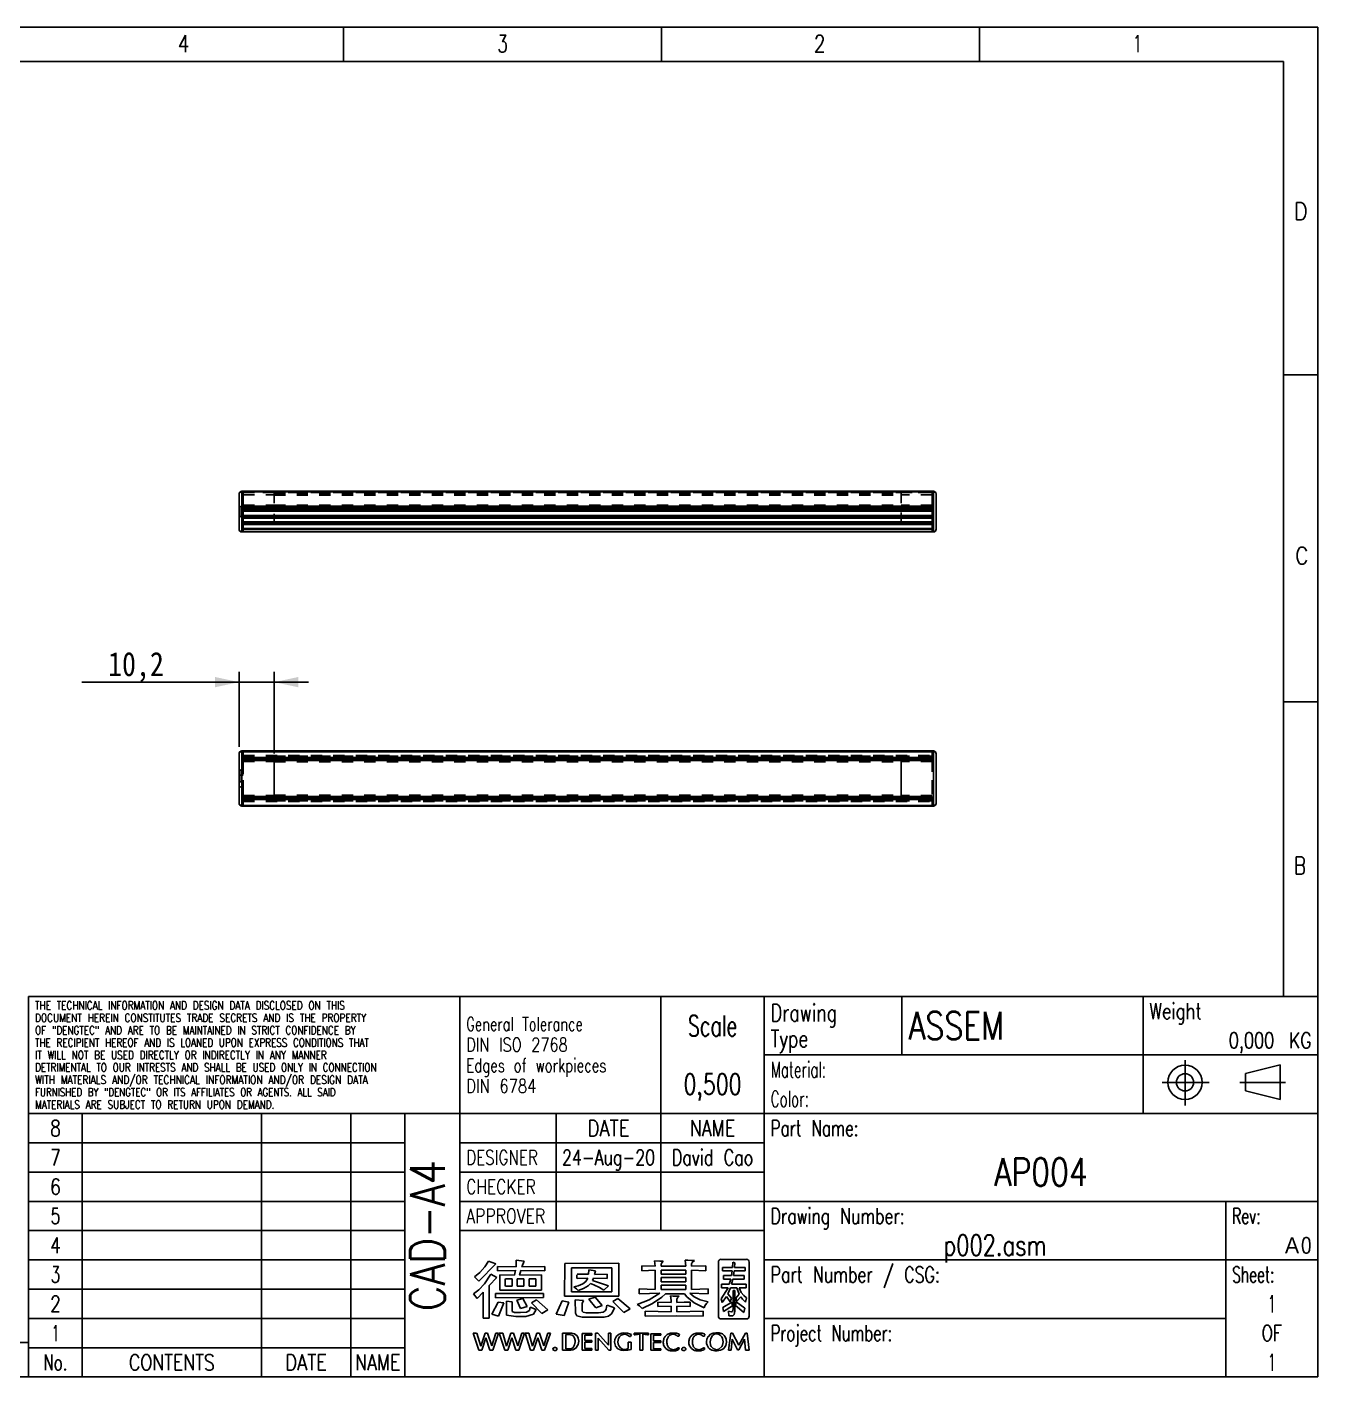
# Model space of a CAD drawing. Extents: x 14 to 580, y 14 to 406.
# Drawn here: x 205.1 to 580, y 14 to 406 of the extents above; entities that cross this region are included whole.
import ezdxf
from ezdxf.enums import TextEntityAlignment as Align

# ---------------------------------------------------------------- set-up
doc = ezdxf.new("R2010")
doc.units = 0
doc.header["$LTSCALE"] = 32.67
doc.linetypes.add('HIDDEN', pattern=[0.2, 0.1, -0.1])
doc.layers.get('0').update_dxf_attribs({"linetype": 'CONTINUOUS'})
for name, color, linetype in [('AP004-BASE2', 7, 'CONTINUOUS'), ('AP004-BASE3', 7, 'CONTINUOUS'), ('AP004-DIFFUSE2', 7, 'CONTINUOUS'), ('AP004-DIFFUSE3', 7, 'CONTINUOUS'), ('AP004-ENDCAP-12', 7, 'CONTINUOUS'), ('AP004-ENDCAP-13', 7, 'CONTINUOUS'), ('AP004-ENDCAP-22', 7, 'CONTINUOUS'), ('AP004-ENDCAP-23', 7, 'CONTINUOUS'), ('AP0044', 7, 'CONTINUOUS'), ('AP0049', 7, 'CONTINUOUS')]:
    doc.layers.add(name, color=color, linetype=linetype)
doc.styles.get("Standard").update_dxf_attribs({"font": 'SIMHEI.SHX', "width": 0.85})
doc.styles.add('TEXTSTYLE_2', font='TXT.TTF')
doc.styles.add('TEXTSTYLE_3', font='TXT.TTF')
doc.styles.add('TEXTSTYLE_4', font='TXT.TTF')
doc.styles.add('TEXTSTYLE_5', font='TXT.TTF')
doc.styles.add('TEXTSTYLE_6', font='TXT.TTF')
doc.styles.add('TEXTSTYLE_8', font='gdt', dxfattribs={"width": 0.55})
doc.dimstyles.get("Standard").update_dxf_attribs({"dimtxt": 2.5, "dimasz": 2.5, "dimexe": 1.25, "dimexo": 0.625, "dimtad": 1, "dimcen": 2.5, "dimazin": 3, "dimtfac": 1, "dimtmove": 0, "dimatfit": 3})

# ---------------------------------------------------------------- blocks, each defined once
blk = doc.blocks.new('SYMBOL_283_BL0', base_point=(374.78, 34.86))
at = {"layer": 'AP0049', "color": 7}
for p, q in [((339.1, 47.61), (338.1, 45.94)), ((341.3, 46.84), (339.1, 47.61)), ((347.18, 47.9), (347.17, 46.03)), ((349.45, 47.59), (347.18, 47.9)), ((349.45, 47.59), (348.82, 46.03)), ((387.31, 47.76), (387.54, 46.15)), ((387.31, 47.76), (388.91, 47.61)), ((388.91, 47.61), (389.85, 47.6)), ((389.43, 47.18), (389.3, 46.78)), ((389.85, 47.6), (389.43, 47.18)), ((396.28, 47.96), (396.42, 46.15)), ((396.28, 47.96), (396.98, 47.88)), ((396.98, 47.88), (398.08, 47.8)), ((398.08, 47.8), (398.94, 47.79)), ((398.27, 47.21), (398.13, 46.82)), ((398.94, 47.79), (398.27, 47.21)), ((405.9, 47.37), (405.9, 31.66)), ((414.04, 48.16), (406.7, 48.16)), ((410.08, 47.31), (409.97, 45.82)), ((410.08, 47.31), (410.67, 47.13)), ((410.56, 45.82), (410.67, 47.13)), ((414.83, 31.66), (414.83, 47.37)), ((336.66, 44.38), (335.05, 43.09)), ((336.31, 41.86), (341.3, 46.84)), ((338.1, 45.94), (336.66, 44.38)), ((339.82, 43.9), (337.99, 41.01)), ((339.82, 43.9), (341.52, 42.91)), ((341.74, 46.12), (341.74, 44.85)), ((341.74, 46.12), (347.17, 46.03)), ((341.75, 44.85), (347, 44.96)), ((342.45, 43.66), (342.43, 39.24)), ((346.68, 43.55), (342.45, 43.66)), ((347, 44.97), (346.68, 43.55)), ((348.49, 44.95), (348.16, 43.54)), ((354.56, 43.65), (348.16, 43.54)), ((355.48, 44.86), (348.49, 44.95)), ((348.82, 46.03), (355.48, 46.08)), ((354.56, 43.65), (354.54, 39.24)), ((355.48, 46.08), (355.48, 44.86)), ((361.23, 37.51), (361.28, 46.99)), ((361.28, 46.99), (377.01, 47.02)), ((363.25, 45.72), (363.25, 38.77)), ((374.99, 45.72), (363.25, 45.72)), ((364.74, 43.64), (364.74, 42.62)), ((364.9, 43.83), (368.17, 43.81)), ((368.26, 45.12), (368.17, 43.81)), ((368.26, 45.12), (370.24, 44.84)), ((370.24, 44.84), (369.9, 43.72)), ((369.9, 43.72), (373.57, 43.84)), ((373.57, 43.84), (373.57, 42.59)), ((374.99, 38.77), (374.99, 45.72)), ((377.01, 47.02), (377.01, 37.51)), ((383.7, 46.32), (387.54, 46.15)), ((383.7, 46.32), (383.7, 44.83)), ((387.55, 44.97), (383.7, 44.83)), ((387.55, 44.97), (387.55, 39.42)), ((389.3, 46.78), (389.29, 46.15)), ((389.29, 46.15), (396.42, 46.15)), ((396.42, 44.97), (389.29, 44.97)), ((389.29, 44.97), (389.29, 43.82)), ((389.29, 43.82), (396.42, 43.82)), ((396.42, 43.82), (396.42, 44.97)), ((398.13, 46.82), (398.13, 46.14)), ((398.13, 46.14), (402.28, 46.31)), ((402.28, 44.82), (398.13, 44.97)), ((398.13, 44.97), (398.13, 39.42)), ((402.28, 46.31), (402.28, 44.82)), ((409.97, 45.82), (407.08, 45.82)), ((407.08, 45.82), (407.08, 44.8)), ((407.08, 44.8), (409.86, 44.8)), ((407.34, 43.47), (409.67, 43.47)), ((407.34, 43.47), (407.34, 42.44)), ((409.86, 44.8), (409.67, 43.47)), ((410.45, 44.8), (410.28, 43.47)), ((410.28, 43.47), (413.41, 43.47)), ((410.45, 44.8), (413.66, 44.8)), ((413.66, 45.82), (410.56, 45.82)), ((413.41, 43.47), (413.41, 42.44)), ((413.66, 44.8), (413.66, 45.82)), ((336.32, 39.31), (334.83, 38.16)), ((335.05, 43.09), (336.31, 41.86)), ((337.99, 41.01), (336.32, 39.31)), ((339.33, 40.59), (341.52, 42.91)), ((339.33, 31.06), (339.33, 40.59)), ((342.43, 39.24), (354.54, 39.24)), ((344.01, 42.51), (344.01, 40.37)), ((344.03, 42.51), (346.02, 42.51)), ((344.03, 40.37), (346.02, 40.37)), ((346.02, 40.37), (346.02, 42.51)), ((347.46, 42.51), (347.46, 40.37)), ((347.46, 42.51), (349.44, 42.51)), ((347.46, 40.37), (349.44, 40.37)), ((349.44, 40.37), (349.44, 42.51)), ((350.92, 42.51), (350.92, 40.37)), ((350.95, 42.51), (352.93, 42.51)), ((350.95, 40.37), (352.93, 40.37)), ((352.93, 40.37), (352.93, 42.51)), ((365.13, 40.5), (363.92, 40.21)), ((363.92, 40.21), (364.7, 39.62)), ((364.7, 39.62), (365.2, 39.07)), ((368.01, 42.72), (364.88, 42.59)), ((366.52, 41.04), (365.13, 40.5)), ((365.2, 39.07), (366.76, 39.68)), ((367.44, 41.77), (366.52, 41.04)), ((366.76, 39.68), (368.05, 40.46)), ((368.01, 42.72), (367.44, 41.77)), ((368.05, 40.46), (368.76, 41.14)), ((368.76, 41.14), (369.77, 40.72)), ((369.64, 42.72), (369.37, 42.06)), ((369.37, 42.06), (373.94, 40.46)), ((373.57, 42.59), (369.64, 42.72)), ((369.77, 40.72), (371.35, 39.95)), ((371.35, 39.95), (372.6, 39.21)), ((372.6, 39.21), (373.94, 40.46)), ((387.55, 39.42), (382.87, 39.59)), ((382.87, 39.59), (382.87, 38.15)), ((396.42, 42.86), (389.29, 42.86)), ((389.29, 42.86), (389.29, 41.61)), ((389.29, 41.61), (396.42, 41.61)), ((396.42, 40.65), (389.29, 40.65)), ((389.29, 40.65), (389.29, 39.43)), ((389.29, 39.43), (396.42, 39.43)), ((396.42, 41.61), (396.42, 42.86)), ((396.42, 39.43), (396.42, 40.65)), ((402.9, 39.59), (398.13, 39.42)), ((402.9, 39.59), (402.9, 38.14)), ((408.71, 39.88), (406.66, 36.7)), ((409.05, 40.91), (406.79, 40.91)), ((406.79, 40.91), (406.79, 39.88)), ((406.79, 39.88), (408.71, 39.88)), ((409.48, 42.44), (407.34, 42.44)), ((409.43, 39.88), (408.67, 38.17)), ((409.48, 42.44), (409.05, 40.91)), ((409.43, 39.88), (411.28, 39.88)), ((410.11, 42.44), (409.74, 40.91)), ((413.96, 40.91), (409.74, 40.91)), ((413.41, 42.44), (410.11, 42.44)), ((411.28, 39.88), (411.93, 38.06)), ((411.89, 39.88), (412.55, 38.56)), ((411.89, 39.88), (413.96, 39.88)), ((413.96, 40.91), (413.96, 39.88)), ((334.83, 38.16), (335.82, 36.75)), ((335.82, 36.75), (337.61, 38.59)), ((337.61, 38.59), (337.61, 31.06)), ((341.99, 35.73), (340.09, 32.21)), ((355.15, 38.27), (341.18, 38.29)), ((341.18, 38.29), (341.18, 37.02)), ((341.18, 37.02), (355.15, 37.05)), ((343.55, 35.51), (341.99, 35.73)), ((343.55, 35.51), (342.01, 31.65)), ((344.41, 35.97), (346.02, 35.87)), ((344.41, 35.97), (344.41, 31.96)), ((346.02, 35.87), (346.02, 33.01)), ((347.34, 36.35), (349.11, 36.76)), ((348.47, 33.89), (347.34, 36.35)), ((349.11, 36.76), (350.32, 34.42)), ((351.61, 35.53), (353.06, 36.36)), ((354.64, 32.44), (351.61, 35.53)), ((353.06, 36.36), (356.39, 33.51)), ((355.15, 37.07), (355.15, 38.27)), ((360.48, 36.11), (358.82, 32.24)), ((362.45, 35.75), (360.48, 36.11)), ((361.07, 31.88), (362.44, 35.73)), ((377.01, 37.51), (361.23, 37.51)), ((363.25, 38.77), (374.99, 38.77)), ((364.35, 36.45), (364.37, 32.53)), ((366.7, 36.24), (364.35, 36.45)), ((366.3, 35.37), (366.7, 36.24)), ((366.36, 33.14), (366.3, 35.37)), ((370.11, 37.22), (368.29, 36.62)), ((368.29, 36.62), (370.3, 34.05)), ((372.18, 34.78), (370.11, 37.22)), ((376.68, 36.78), (375.21, 35.88)), ((375.21, 35.88), (378.4, 32.71)), ((380.23, 33.8), (376.68, 36.78)), ((385.77, 36.42), (382.3, 35.06)), ((382.87, 38.15), (388.89, 38.33)), ((383.79, 33.85), (386.79, 35.34)), ((388.89, 38.33), (385.77, 36.42)), ((386.79, 35.34), (389.51, 37.2)), ((388.3, 35.77), (392.18, 35.63)), ((388.3, 35.77), (388.3, 34.44)), ((389.51, 37.2), (390.52, 38.18)), ((396.03, 38.18), (390.52, 38.18)), ((392.01, 37.55), (392.16, 36.21)), ((392.01, 37.55), (392.76, 37.48)), ((392.16, 36.21), (392.18, 35.63)), ((392.76, 37.48), (393.86, 37.44)), ((393.86, 36.58), (393.85, 35.64)), ((393.85, 35.64), (395.91, 35.68)), ((393.86, 37.44), (394.51, 37.42)), ((393.98, 36.94), (393.86, 36.58)), ((394.51, 37.42), (393.98, 36.94)), ((395.91, 35.68), (397.68, 35.76)), ((396.68, 37.26), (396.03, 38.18)), ((398.85, 35.57), (396.68, 37.26)), ((397.62, 38.33), (398.85, 37.29)), ((402.9, 38.14), (397.62, 38.33)), ((397.68, 35.76), (397.68, 34.44)), ((398.85, 37.29), (400.6, 36.43)), ((401.74, 34.12), (398.85, 35.57)), ((400.6, 36.43), (402.93, 35.85)), ((402.4, 35.36), (401.95, 34.7)), ((402.93, 35.85), (402.4, 35.36)), ((406.66, 36.7), (407, 35.61)), ((408.27, 37.39), (407, 35.61)), ((407.22, 34.16), (409.81, 35.76)), ((409.33, 35.87), (408.27, 37.39)), ((408.67, 38.17), (409.68, 36.85)), ((409.68, 36.85), (409.33, 35.87)), ((409.81, 35.76), (409.94, 34.7)), ((410.71, 39.08), (410.14, 39.08)), ((410.14, 39.08), (410.14, 33.81)), ((410.71, 39.08), (410.71, 33.14)), ((411.05, 35.78), (410.82, 34.8)), ((411.93, 38.06), (410.98, 36.93)), ((410.98, 36.93), (411.29, 35.98)), ((413.56, 33.97), (411.05, 35.78)), ((412.37, 37.32), (411.29, 35.98)), ((412.37, 37.32), (412.93, 36.56)), ((412.55, 38.56), (413.32, 37.62)), ((412.93, 36.56), (413.72, 35.74)), ((413.32, 37.62), (414.08, 37.01)), ((414.08, 37.01), (413.72, 35.74)), ((340.13, 32.2), (342.01, 31.65)), ((344.41, 31.96), (347.11, 31.54)), ((346.71, 32.76), (346.02, 33.01)), ((348.47, 32.69), (346.71, 32.76)), ((347.11, 31.54), (350.01, 31.58)), ((350.32, 34.42), (348.47, 33.89)), ((350.22, 32.79), (348.47, 32.69)), ((350.01, 31.58), (352.16, 32.24)), ((351.02, 33.3), (350.22, 32.79)), ((351.23, 34.29), (351.02, 33.3)), ((352.98, 33.6), (351.23, 34.29)), ((352.16, 32.24), (352.98, 33.6)), ((356.39, 33.51), (354.64, 32.44)), ((358.82, 32.24), (361.07, 31.88)), ((364.37, 32.53), (364.79, 31.79)), ((364.79, 31.79), (366.33, 31.38)), ((366.33, 31.38), (372.76, 31.4)), ((366.67, 32.78), (366.36, 33.14)), ((367.54, 32.62), (366.67, 32.78)), ((371.08, 32.61), (367.54, 32.62)), ((370.3, 34.05), (372.18, 34.78)), ((372.45, 32.8), (371.08, 32.61)), ((373.01, 33.17), (372.45, 32.8)), ((372.76, 31.4), (373.98, 31.68)), ((373.28, 33.73), (373.01, 33.17)), ((373.52, 34.89), (373.28, 33.73)), ((375.75, 34.06), (373.55, 34.88)), ((373.98, 31.68), (374.92, 32.44)), ((374.92, 32.44), (375.75, 34.06)), ((378.4, 32.71), (380.29, 33.83)), ((382.3, 35.06), (383.01, 34.67)), ((383.01, 34.67), (383.78, 33.85)), ((392.18, 32.96), (384.64, 33.11)), ((384.64, 33.11), (384.64, 31.65)), ((384.64, 31.65), (393.7, 31.79)), ((392.18, 34.59), (388.3, 34.44)), ((392.18, 34.59), (392.18, 32.96)), ((393.7, 31.79), (401.46, 31.65)), ((397.68, 34.44), (393.85, 34.58)), ((393.85, 34.58), (393.85, 32.96)), ((401.46, 33.11), (393.85, 32.96)), ((401.46, 31.65), (401.46, 33.11)), ((401.95, 34.7), (401.74, 34.12)), ((407.22, 34.16), (407.4, 33.02)), ((409.94, 34.7), (407.4, 33.02)), ((409.73, 32.95), (408.83, 33.07)), ((408.83, 33.07), (408.92, 31.75)), ((408.92, 31.75), (410.04, 31.72)), ((409.96, 33.06), (409.73, 32.95)), ((410.09, 33.3), (409.96, 33.06)), ((410.04, 31.72), (410.47, 32.16)), ((410.14, 33.81), (410.09, 33.3)), ((410.47, 32.16), (410.71, 33.14)), ((410.82, 34.8), (413.29, 32.77)), ((413.29, 32.77), (413.56, 33.97)), ((339.33, 31.06), (337.61, 31.06)), ((406.7, 30.86), (414.04, 30.86)), ((334.73, 26.7), (335.61, 26.69)), ((336.32, 21.74), (334.73, 26.7)), ((335.76, 26.69), (336.88, 22.98)), ((336.88, 22.98), (338.14, 26.7)), ((338.41, 25.4), (337.18, 21.74)), ((338.14, 26.7), (338.89, 26.69)), ((339.57, 21.74), (338.41, 25.4)), ((338.89, 26.69), (340.11, 23.03)), ((340.11, 23.03), (341.29, 26.7)), ((342.08, 26.69), (340.37, 21.74)), ((341.29, 26.7), (342.08, 26.69)), ((342.26, 26.7), (343.85, 21.74)), ((343.28, 26.69), (342.26, 26.7)), ((344.41, 22.98), (343.28, 26.69)), ((345.67, 26.69), (344.41, 22.98)), ((344.71, 21.74), (345.93, 25.4)), ((346.42, 26.69), (345.67, 26.69)), ((345.93, 25.4), (347.1, 21.74)), ((347.64, 23.03), (346.42, 26.69)), ((348.81, 26.7), (347.64, 23.03)), ((347.9, 21.74), (349.61, 26.69)), ((349.61, 26.69), (348.81, 26.7)), ((349.78, 26.7), (350.81, 26.69)), ((351.38, 21.74), (349.78, 26.7)), ((350.81, 26.69), (351.93, 22.98)), ((351.93, 22.98), (353.2, 26.7)), ((353.46, 25.4), (352.24, 21.74)), ((353.2, 26.7), (353.95, 26.69)), ((354.63, 21.74), (353.46, 25.4)), ((353.95, 26.69), (355.17, 23.03)), ((355.17, 23.03), (356.34, 26.7)), ((357.14, 26.69), (355.43, 21.74)), ((356.34, 26.7), (357.14, 26.69)), ((363.33, 26.7), (360.62, 26.69)), ((360.62, 26.69), (360.62, 21.81)), ((361.57, 26.34), (361.57, 22.14)), ((362.5, 26.33), (361.57, 26.33)), ((363.41, 26.19), (362.5, 26.33)), ((364.1, 26.54), (363.33, 26.7)), ((363.85, 25.89), (363.41, 26.19)), ((364.11, 25.32), (363.85, 25.89)), ((364.86, 25.99), (364.1, 26.54)), ((364.26, 24.62), (364.11, 25.32)), ((364.15, 23.29), (364.28, 24.25)), ((364.28, 24.25), (364.26, 24.62)), ((364.86, 25.99), (365.22, 25.26)), ((365.34, 24.42), (365.16, 23.39)), ((365.22, 25.26), (365.34, 24.42)), ((366.35, 26.63), (369.18, 26.63)), ((366.35, 21.81), (366.35, 26.63)), ((369.18, 26.17), (367.07, 26.17)), ((367.07, 26.17), (367.07, 24.58)), ((367.07, 24.58), (369.18, 24.58)), ((369.18, 24.13), (367.07, 24.13)), ((367.07, 24.13), (367.07, 22.24)), ((369.18, 26.63), (369.18, 26.17)), ((369.18, 24.58), (369.18, 24.13)), ((370.23, 21.81), (370.23, 26.69)), ((370.23, 26.69), (370.85, 26.69)), ((370.85, 26.69), (373.95, 23.28)), ((374.12, 21.81), (370.95, 25.32)), ((370.95, 25.32), (370.95, 21.81)), ((373.95, 23.28), (373.95, 26.69)), ((373.95, 26.69), (374.67, 26.69)), ((374.67, 26.69), (374.67, 21.81)), ((375.81, 24.84), (375.73, 24.14)), ((375.73, 24.14), (376.01, 22.92)), ((376.28, 25.85), (375.81, 24.84)), ((377.11, 26.48), (376.28, 25.85)), ((376.76, 24.7), (376.73, 24.22)), ((376.73, 24.22), (376.82, 23.5)), ((376.89, 25.2), (376.76, 24.7)), ((377.17, 25.7), (376.89, 25.2)), ((377.82, 26.7), (377.11, 26.48)), ((377.7, 26.15), (377.17, 25.7)), ((378.5, 26.43), (377.7, 26.15)), ((378.38, 26.78), (377.82, 26.7)), ((378.38, 26.78), (379.47, 26.73)), ((379.12, 26.37), (378.5, 26.43)), ((380.14, 25.75), (379.12, 26.37)), ((379.47, 26.73), (380.62, 26.34)), ((379.67, 22.24), (379.67, 24.08)), ((379.67, 24.08), (380.56, 24.08)), ((380.39, 25.75), (380.14, 25.75)), ((380.62, 26.34), (380.39, 25.75)), ((380.56, 24.08), (380.55, 22.02)), ((381.46, 26.74), (385.56, 26.75)), ((381.46, 26.74), (381.46, 26.23)), ((381.46, 26.23), (381.75, 26.23)), ((381.75, 26.23), (383.05, 26.39)), ((383.05, 26.39), (383.05, 21.74)), ((383.97, 21.74), (383.97, 26.39)), ((383.97, 26.39), (385.27, 26.23)), ((385.27, 26.23), (385.56, 26.23)), ((385.56, 26.75), (385.55, 26.26)), ((386.31, 26.56), (389.14, 26.56)), ((386.31, 21.74), (386.31, 26.56)), ((389.14, 26.1), (387.03, 26.1)), ((387.03, 26.1), (387.03, 24.51)), ((387.03, 24.51), (389.14, 24.51)), ((389.14, 24.06), (387.03, 24.06)), ((387.03, 24.06), (387.03, 22.17)), ((389.14, 26.56), (389.14, 26.1)), ((389.14, 24.51), (389.14, 24.06)), ((389.9, 24.19), (389.9, 24.18)), ((390.93, 24.18), (390.93, 24.27)), ((392.87, 26.75), (392.58, 26.74)), ((392.72, 26.44), (392.76, 26.44)), ((392.76, 26.44), (392.84, 26.43)), ((392.84, 26.43), (392.92, 26.42)), ((392.92, 26.42), (393.22, 26.35)), ((393.47, 26.71), (393.16, 26.73)), ((393.77, 26.68), (393.47, 26.71)), ((393.79, 26.06), (394.06, 25.84)), ((394.06, 25.84), (394.41, 25.84)), ((394.41, 25.84), (394.58, 26.4)), ((397.32, 24.19), (397.32, 24.18)), ((398.35, 24.18), (398.35, 24.27)), ((400.29, 26.75), (400, 26.74)), ((400.14, 26.44), (400.18, 26.44)), ((400.18, 26.44), (400.26, 26.43)), ((400.26, 26.43), (400.34, 26.42)), ((400.34, 26.42), (400.64, 26.35)), ((400.89, 26.71), (400.57, 26.73)), ((401.19, 26.68), (400.89, 26.71)), ((401.21, 26.06), (401.48, 25.84)), ((401.48, 25.84), (401.83, 25.84)), ((401.83, 25.84), (402, 26.4)), ((402.55, 24.94), (402.45, 24.18)), ((402.45, 24.18), (402.48, 23.72)), ((402.48, 23.72), (402.6, 23.22)), ((402.94, 25.75), (402.55, 24.94)), ((402.98, 25.79), (403.58, 26.41)), ((403.48, 24.23), (403.72, 25.22)), ((403.63, 23.24), (403.48, 24.23)), ((403.58, 26.41), (404.35, 26.75)), ((403.72, 25.22), (404.22, 26.05)), ((404.72, 26.42), (404.22, 26.05)), ((404.35, 26.75), (405.13, 26.86)), ((405.33, 26.56), (404.72, 26.42)), ((406.11, 26.81), (405.13, 26.86)), ((405.33, 26.56), (406.1, 26.37)), ((406.52, 26.09), (406.1, 26.37)), ((407.13, 26.49), (406.11, 26.81)), ((406.91, 25.62), (406.52, 26.09)), ((406.91, 25.62), (407.1, 25.21)), ((407.24, 24.23), (407.04, 23.24)), ((407.1, 25.21), (407.22, 24.73)), ((407.13, 26.49), (407.6, 26.06)), ((407.22, 24.73), (407.24, 24.23)), ((407.6, 26.06), (407.88, 25.69)), ((408.18, 24.96), (407.88, 25.69)), ((408.08, 23.15), (408.27, 24.08)), ((408.27, 24.08), (408.18, 24.96)), ((408.78, 21.74), (409.47, 26.75)), ((409.47, 26.75), (409.98, 26.75)), ((409.88, 24.96), (409.59, 21.74)), ((411.46, 21.85), (409.88, 24.96)), ((409.98, 26.75), (411.84, 23.21)), ((411.84, 23.21), (413.74, 26.75)), ((413.5, 25.02), (411.87, 21.85)), ((413.8, 21.74), (413.5, 25.02)), ((413.74, 26.75), (414.26, 26.75)), ((414.26, 26.75), (414.83, 21.74)), ((337.18, 21.74), (336.32, 21.74)), ((340.37, 21.74), (339.57, 21.74)), ((343.85, 21.74), (344.71, 21.74)), ((347.1, 21.74), (347.9, 21.74)), ((352.24, 21.74), (351.38, 21.74)), ((355.43, 21.74), (354.63, 21.74)), ((357.83, 22.06), (357.91, 22.39)), ((357.98, 21.77), (357.83, 22.06)), ((357.91, 22.39), (358.26, 22.58)), ((358.26, 21.68), (357.98, 21.77)), ((358.26, 22.58), (358.59, 22.59)), ((358.73, 21.71), (358.26, 21.68)), ((358.59, 22.59), (358.89, 22.44)), ((358.98, 21.92), (358.73, 21.71)), ((358.89, 22.44), (359.02, 22.21)), ((359.02, 22.21), (358.98, 21.92)), ((360.62, 21.81), (362.96, 21.81)), ((361.57, 22.14), (362.34, 22.14)), ((362.34, 22.14), (363.12, 22.21)), ((363.02, 21.81), (363.67, 21.91)), ((363.12, 22.21), (363.72, 22.54)), ((363.67, 21.91), (364.51, 22.4)), ((363.72, 22.54), (364.15, 23.29)), ((364.51, 22.4), (365.16, 23.39)), ((369.18, 21.81), (366.35, 21.81)), ((367.07, 22.24), (369.18, 22.24)), ((369.18, 22.24), (369.18, 21.81)), ((370.95, 21.81), (370.23, 21.81)), ((374.67, 21.81), (374.12, 21.81)), ((376.01, 22.92), (376.69, 22.14)), ((376.69, 22.14), (377.66, 21.75)), ((376.82, 23.5), (377.04, 22.96)), ((377.04, 22.96), (377.46, 22.43)), ((378.08, 22.07), (377.46, 22.43)), ((377.66, 21.75), (378.45, 21.7)), ((378.66, 21.96), (378.08, 22.07)), ((379.6, 21.79), (378.45, 21.7)), ((379.19, 22.03), (378.66, 21.96)), ((379.19, 22.03), (379.67, 22.24)), ((380.55, 22.02), (379.6, 21.79)), ((383.05, 21.74), (383.97, 21.74)), ((389.14, 21.74), (386.31, 21.74)), ((387.03, 22.17), (389.14, 22.17)), ((389.14, 22.17), (389.14, 21.74)), ((392.5, 21.56), (392.79, 21.56)), ((392.79, 21.56), (392.99, 21.57)), ((392.99, 21.57), (393.19, 21.59)), ((393.19, 21.59), (393.39, 21.63)), ((393.39, 21.63), (393.6, 21.67)), ((393.6, 21.67), (393.65, 21.69)), ((393.65, 21.69), (393.71, 21.7)), ((393.71, 21.7), (394.01, 21.8)), ((394.01, 21.8), (394.11, 21.85)), ((394.11, 21.85), (394.21, 21.9)), ((394.47, 22.47), (394.18, 22.46)), ((394.21, 21.9), (394.31, 21.96)), ((394.31, 21.96), (394.41, 22.02)), ((394.41, 22.02), (394.47, 22.47)), ((395.28, 21.98), (395.31, 22.3)), ((395.41, 21.77), (395.28, 21.98)), ((395.31, 22.3), (395.47, 22.51)), ((395.7, 21.68), (395.41, 21.77)), ((395.47, 22.51), (395.7, 22.58)), ((395.7, 22.58), (396.02, 22.59)), ((396.01, 21.68), (395.7, 21.68)), ((396.16, 21.71), (396.01, 21.68)), ((396.02, 22.59), (396.26, 22.5)), ((396.36, 21.85), (396.16, 21.71)), ((396.26, 22.5), (396.43, 22.3)), ((396.46, 22.12), (396.36, 21.85)), ((396.43, 22.3), (396.46, 22.12)), ((399.92, 21.56), (400.21, 21.56)), ((400.21, 21.56), (400.41, 21.57)), ((400.41, 21.57), (400.61, 21.59)), ((400.61, 21.59), (400.81, 21.63)), ((400.81, 21.63), (401.02, 21.67)), ((401.02, 21.67), (401.07, 21.69)), ((401.07, 21.69), (401.13, 21.7)), ((401.13, 21.7), (401.43, 21.8)), ((401.43, 21.8), (401.53, 21.85)), ((401.53, 21.85), (401.63, 21.9)), ((401.88, 22.47), (401.6, 22.46)), ((401.63, 21.9), (401.73, 21.96)), ((401.73, 21.96), (401.83, 22.02)), ((401.83, 22.02), (401.88, 22.47)), ((402.6, 23.22), (403.05, 22.48)), ((403.05, 22.48), (403.35, 22.22)), ((403.35, 22.22), (404.02, 21.83)), ((403.63, 23.24), (403.8, 22.85)), ((404.33, 22.26), (403.8, 22.85)), ((404.02, 21.83), (404.85, 21.63)), ((405.37, 21.9), (404.33, 22.26)), ((404.85, 21.63), (405.56, 21.62)), ((406.05, 22.08), (405.37, 21.9)), ((405.56, 21.62), (406.54, 21.79)), ((406.86, 22.85), (406.05, 22.08)), ((406.54, 21.79), (407.01, 22.01)), ((407.04, 23.24), (406.86, 22.85)), ((407.01, 22.01), (407.44, 22.3)), ((407.44, 22.3), (408.08, 23.15)), ((408.78, 21.74), (409.59, 21.74)), ((411.87, 21.85), (411.46, 21.85)), ((413.8, 21.74), (414.83, 21.74))]:
    blk.add_line(p, q, dxfattribs=at)
for centre, radius, start, end in [((406.7, 47.37), 0.799, 90, 180), ((414.04, 47.37), 0.799, 0, 90), ((406.7, 31.66), 0.799, 180, 270), ((414.04, 31.66), 0.799, 270, 360), ((392.4, 24.21), 2.5, 158.0467, 180.3952), ((392.82, 24.13), 2.93, 179.1046, 200.8922), ((392.6, 24.1), 2.73, 136.7287, 157.5392), ((392.3, 24.39), 2.32, 111.1471, 136.841), ((393.49, 24.31), 2.56, 160.119, 180.9693), ((394.42, 24.2), 3.49, 180.1894, 197.9684), ((392.9, 24.5), 1.94, 135.1351, 159.4747), ((392.53, 23.7), 3.04, 89.1542, 110.4525), ((392.91, 24.52), 1.94, 95.5685, 135.5687), ((392.97, 27.43), 0.691, 260.9564, 273.018), ((393.12, 27.48), 0.75, 261.6919, 272.7717), ((392.58, 24.37), 2.07, 63.4314, 72.1964), ((392.57, 24.35), 2.09, 54.3712, 63.3981), ((393.37, 24.06), 2.65, 68.5873, 81.3424), ((393.69, 24.97), 1.68, 58.0891, 67.5455), ((399.82, 24.21), 2.5, 158.0467, 180.3952), ((400.24, 24.13), 2.93, 179.1046, 200.8922), ((400.02, 24.1), 2.73, 136.7287, 157.5392), ((399.72, 24.39), 2.32, 111.1471, 136.841), ((400.91, 24.31), 2.56, 160.119, 180.9693), ((401.84, 24.2), 3.49, 180.1894, 197.9684), ((400.32, 24.5), 1.94, 135.1351, 159.4747), ((399.95, 23.7), 3.04, 89.1542, 110.4525), ((400.33, 24.52), 1.94, 95.5685, 135.5687), ((400.39, 27.43), 0.691, 260.9564, 273.018), ((400.54, 27.48), 0.75, 261.6919, 272.7717), ((400, 24.37), 2.08, 54.329, 72.1869), ((400.79, 24.06), 2.65, 68.5873, 81.3424), ((401.11, 24.97), 1.68, 58.0891, 67.5455), ((392.36, 24.05), 2.46, 202.8963, 250.0701), ((392.58, 23.6), 1.55, 197.9155, 229.0523), ((392.48, 24.41), 2.85, 250.2982, 270.5014), ((393.02, 24.11), 2.23, 229.1447, 246.9842), ((392.91, 23.89), 1.98, 247.3414, 266.3689), ((392.59, 24.53), 2.63, 274.3561, 282.4978), ((392.67, 24.17), 2.26, 282.3564, 291.9904), ((392.67, 24.31), 2.39, 290.9261, 300.3826), ((392.8, 24.1), 2.14, 300.1226, 310.0864), ((399.78, 24.05), 2.46, 202.8963, 250.0701), ((400, 23.6), 1.55, 197.9155, 229.0523), ((399.9, 24.41), 2.85, 250.2982, 270.5014), ((400.44, 24.11), 2.23, 229.1447, 246.9842), ((400.33, 23.89), 1.98, 247.3414, 266.3689), ((400.01, 24.53), 2.63, 274.3561, 282.4978), ((400.09, 24.17), 2.26, 282.3564, 291.9904), ((400.08, 24.31), 2.39, 290.9261, 300.3826), ((400.22, 24.1), 2.14, 300.1226, 310.0864)]:
    blk.add_arc(centre, radius, start, end, dxfattribs=at)
blk = doc.blocks.new('_FILLED')
at = {"color": 0, "linetype": 'BYBLOCK'}
blk.add_solid([(0, 0), (-1, 0.214), (-1, -0.214)], dxfattribs=at)
blk = doc.blocks.new('*D2')
at = {"layer": 'AP0044', "color": 3}
for p, q in [((266.72, 215.77), (221.07, 215.77)), ((221.07, 215.77), (271.82, 215.77)), ((266.72, 196.97), (266.72, 218.77)), ((286.92, 215.77), (271.82, 215.77)), ((276.92, 195.01), (276.92, 218.77)), ((276.92, 215.77), (286.92, 215.77))]:
    blk.add_line(p, q, dxfattribs=at)
at = {"layer": 'AP0044', "color": 3, "xscale": 7, "yscale": 7, "zscale": 7}
blk.add_blockref('_FILLED', (266.72, 215.77), dxfattribs=at)
at = {"layer": 'AP0044', "color": 3, "xscale": 7, "yscale": 7, "zscale": 7, "rotation": 180}
blk.add_blockref('_FILLED', (276.92, 215.77), dxfattribs=at)
at = {"layer": 'AP0044', "color": 3, "width": 0.85}
blk.add_text('10,2', height=7, dxfattribs=at).set_placement((244.87, 217.52), align=Align.RIGHT)

msp = doc.modelspace()

# ---------------------------------------------------------------- linework, layer by layer
at = {"layer": 'AP004-BASE2', "color": 7}
for p, q in [((267.925, 271.19), (267.925, 266.74)), ((267.925, 271.19), (467.925, 271.19)), ((267.925, 270.99), (467.925, 270.99)), ((467.925, 271.19), (467.925, 266.74)), ((267.925, 266.84), (467.925, 266.84)), ((267.925, 266.74), (467.925, 266.74)), ((267.925, 266.64), (467.925, 266.64)), ((267.925, 266.24), (467.925, 266.24)), ((267.925, 266.14), (267.925, 265.54)), ((267.925, 266.14), (467.925, 266.14)), ((267.925, 266.04), (467.925, 266.04)), ((267.925, 265.64), (467.925, 265.64)), ((267.925, 265.54), (467.925, 265.54)), ((267.925, 265.44), (467.925, 265.44)), ((267.925, 264.14), (467.925, 264.14)), ((267.925, 264.04), (267.925, 263.44)), ((267.925, 264.04), (467.925, 264.04)), ((267.925, 263.94), (467.925, 263.94)), ((267.925, 263.54), (467.925, 263.54)), ((267.925, 263.44), (467.925, 263.44)), ((267.925, 263.34), (467.925, 263.34)), ((467.925, 266.14), (467.925, 265.54)), ((467.925, 264.04), (467.925, 263.44)), ((267.925, 262.34), (467.925, 262.34)), ((267.925, 262.24), (267.925, 261.64)), ((267.925, 262.24), (467.925, 262.24)), ((267.925, 262.14), (467.925, 262.14)), ((267.925, 261.74), (467.925, 261.74)), ((267.925, 261.64), (467.925, 261.64)), ((267.925, 261.54), (467.925, 261.54)), ((267.925, 260.34), (467.925, 260.34)), ((267.925, 260.24), (267.925, 259.39)), ((267.925, 260.24), (467.925, 260.24)), ((267.925, 260.14), (467.925, 260.14)), ((267.925, 259.49), (467.925, 259.49)), ((267.925, 259.39), (467.925, 259.39)), ((467.925, 262.24), (467.925, 261.64)), ((467.925, 260.24), (467.925, 259.39)), ((267.925, 195.775), (267.925, 193.851)), ((267.925, 195.775), (467.925, 195.775)), ((267.925, 195.575), (467.925, 195.575)), ((267.925, 193.851), (467.925, 193.851)), ((267.925, 193.551), (467.925, 193.551)), ((467.925, 195.775), (467.925, 193.851)), ((267.925, 181.999), (467.925, 181.999)), ((267.925, 181.699), (267.925, 179.775)), ((267.925, 181.699), (467.925, 181.699)), ((467.925, 181.699), (467.925, 179.775)), ((267.925, 179.975), (467.925, 179.975)), ((267.925, 179.775), (467.925, 179.775))]:
    msp.add_line(p, q, dxfattribs=at)
at = {"layer": 'AP004-BASE3', "color": 8, "linetype": 'HIDDEN'}
for p, q in [((267.925, 270.824), (467.925, 270.824)), ((267.925, 266.912), (467.925, 266.912)), ((267.925, 266.79), (467.925, 266.79)), ((267.925, 266.74), (267.925, 266.14)), ((467.925, 266.74), (467.925, 266.14)), ((267.925, 266.49), (467.925, 266.49)), ((267.925, 265.54), (267.925, 264.04)), ((267.925, 263.44), (267.925, 262.24)), ((467.925, 265.54), (467.925, 264.04)), ((467.925, 263.44), (467.925, 262.24)), ((267.925, 261.64), (267.925, 260.24)), ((467.925, 261.64), (467.925, 260.24)), ((267.925, 195.675), (467.925, 195.675)), ((267.925, 194.447), (467.925, 194.447)), ((267.925, 194.35), (467.925, 194.35)), ((267.925, 194.275), (467.925, 194.275)), ((267.925, 194.175), (467.925, 194.175)), ((267.925, 193.875), (467.925, 193.875)), ((267.925, 193.851), (267.925, 181.699)), ((267.925, 193.575), (467.925, 193.575)), ((267.925, 193.558), (467.925, 193.558)), ((267.925, 193.475), (467.925, 193.475)), ((467.925, 193.851), (467.925, 181.699)), ((267.925, 182.075), (467.925, 182.075)), ((267.925, 181.992), (467.925, 181.992)), ((267.925, 181.975), (467.925, 181.975)), ((267.925, 181.675), (467.925, 181.675)), ((267.925, 181.375), (467.925, 181.375)), ((267.925, 181.275), (467.925, 181.275)), ((267.925, 181.2), (467.925, 181.2)), ((267.925, 181.1), (467.925, 181.1)), ((267.925, 179.875), (467.925, 179.875))]:
    msp.add_line(p, q, dxfattribs=at)
at = {"layer": 'AP004-DIFFUSE2', "color": 7}
for p, q in [((276.925, 193.551), (276.925, 193.461)), ((276.925, 193.461), (458.925, 193.461)), ((276.925, 192.973), (458.925, 192.973)), ((458.925, 193.551), (458.925, 193.461)), ((276.925, 182.577), (458.925, 182.577)), ((276.925, 182.136), (276.925, 181.999)), ((276.925, 182.089), (458.925, 182.089)), ((458.925, 182.136), (458.925, 181.999))]:
    msp.add_line(p, q, dxfattribs=at)
at = {"layer": 'AP004-DIFFUSE3', "color": 8, "linetype": 'HIDDEN'}
for p, q in [((276.925, 270.99), (276.925, 266.99)), ((276.925, 270.99), (458.925, 270.99)), ((276.925, 270.601), (458.925, 270.601)), ((458.925, 270.99), (458.925, 266.99)), ((276.925, 270.19), (458.925, 270.19)), ((276.925, 270.042), (458.925, 270.042)), ((276.925, 267.112), (458.925, 267.112)), ((276.925, 267.065), (458.925, 267.065)), ((276.925, 266.99), (458.925, 266.99)), ((276.925, 194.256), (276.925, 193.551)), ((276.925, 194.254), (458.925, 194.254)), ((276.925, 194.156), (458.925, 194.156)), ((276.925, 193.672), (458.925, 193.672)), ((276.925, 193.575), (458.925, 193.575)), ((276.925, 193.461), (276.925, 182.136)), ((276.925, 192.782), (458.925, 192.782)), ((276.925, 192.589), (458.925, 192.589)), ((458.925, 194.256), (458.925, 193.551)), ((458.925, 193.461), (458.925, 182.136)), ((276.925, 182.961), (458.925, 182.961)), ((276.925, 182.767), (458.925, 182.767)), ((276.925, 181.999), (276.925, 181.296)), ((276.925, 181.975), (458.925, 181.975)), ((276.925, 181.878), (458.925, 181.878)), ((276.925, 181.394), (458.925, 181.394)), ((276.925, 181.294), (458.925, 181.294)), ((458.925, 181.999), (458.925, 181.296))]:
    msp.add_line(p, q, dxfattribs=at)
at = {"layer": 'AP004-ENDCAP-12', "color": 7}
for p, q in [((467.925, 271.19), (468.325, 271.19)), ((467.925, 271.19), (467.925, 259.39)), ((467.925, 270.99), (468.325, 270.99)), ((468.325, 271.19), (468.325, 259.39)), ((469.125, 270.39), (469.125, 260.19)), ((467.925, 259.49), (468.325, 259.49)), ((467.925, 259.39), (468.325, 259.39)), ((458.925, 181.999), (458.925, 193.551)), ((458.925, 193.398), (467.925, 193.398)), ((458.925, 193.008), (467.925, 193.008)), ((467.925, 195.775), (468.325, 195.775)), ((467.925, 195.775), (467.925, 193.008)), ((467.925, 195.575), (468.325, 195.575)), ((468.325, 195.775), (468.325, 179.775)), ((469.125, 194.975), (469.125, 180.575)), ((458.925, 182.542), (467.925, 182.542)), ((458.925, 182.152), (467.925, 182.152)), ((467.925, 182.542), (467.925, 179.775)), ((467.925, 179.975), (468.325, 179.975)), ((467.925, 179.775), (468.325, 179.775))]:
    msp.add_line(p, q, dxfattribs=at)
for points in [[(468.325, 270.99), (468.411, 270.987), (468.495, 270.977), (468.576, 270.96), (468.656, 270.937), (468.735, 270.905)], [(468.735, 270.905), (468.814, 270.865), (468.892, 270.814), (468.963, 270.752), (469.026, 270.679), (469.077, 270.594), (469.112, 270.498), (469.125, 270.39)], [(468.746, 259.595), (468.633, 259.544), (468.493, 259.506), (468.325, 259.49)], [(469.125, 260.19), (469.116, 260.09), (469.094, 259.999), (469.061, 259.916), (469.018, 259.841), (468.966, 259.772), (468.906, 259.709), (468.835, 259.651), (468.746, 259.595)], [(468.325, 195.575), (468.411, 195.571), (468.495, 195.561), (468.576, 195.545), (468.656, 195.521), (468.735, 195.49), (468.814, 195.449), (468.892, 195.398), (468.963, 195.336), (469.026, 195.263), (469.077, 195.179), (469.112, 195.083), (469.125, 194.975)], [(469.125, 180.575), (469.112, 180.467), (469.077, 180.371), (469.026, 180.286), (468.963, 180.213), (468.892, 180.151), (468.814, 180.1), (468.735, 180.06), (468.656, 180.029), (468.576, 180.005), (468.495, 179.989), (468.411, 179.978), (468.325, 179.975)]]:
    msp.add_lwpolyline(points, dxfattribs=at)
for centre, start, end in [((468.325, 270.39), 0, 90), ((468.325, 260.19), 270, 360), ((468.325, 194.975), 0, 90), ((468.325, 180.575), 270, 360)]:
    msp.add_arc(centre, 0.8, start, end, dxfattribs=at)
at = {"layer": 'AP004-ENDCAP-13', "color": 8, "linetype": 'HIDDEN'}
for p, q in [((458.925, 271.19), (467.925, 271.19)), ((458.925, 261.74), (458.925, 271.19)), ((458.925, 270.879), (467.925, 270.879)), ((467.925, 270.19), (458.925, 270.19)), ((467.925, 267.112), (458.925, 267.112)), ((467.925, 266.99), (458.925, 266.99)), ((467.925, 261.74), (458.925, 261.74)), ((467.925, 194.254), (458.925, 194.254)), ((458.925, 193.551), (458.925, 194.254)), ((467.925, 194.156), (458.925, 194.156)), ((467.925, 193.475), (458.925, 193.475)), ((467.925, 192.675), (458.925, 192.675)), ((467.925, 195.675), (468.325, 195.675)), ((467.925, 193.008), (467.925, 182.542)), ((467.925, 182.875), (458.925, 182.875)), ((467.925, 182.075), (458.925, 182.075)), ((458.925, 181.294), (458.925, 181.999)), ((467.925, 181.394), (458.925, 181.394)), ((467.925, 181.294), (458.925, 181.294)), ((467.925, 179.875), (468.325, 179.875))]:
    msp.add_line(p, q, dxfattribs=at)
for points in [[(469.125, 194.975), (469.116, 195.075), (469.094, 195.166), (469.061, 195.249), (469.018, 195.325), (468.966, 195.394), (468.906, 195.456), (468.835, 195.514), (468.746, 195.57), (468.633, 195.621), (468.493, 195.659), (468.325, 195.675)], [(468.325, 179.875), (468.493, 179.89), (468.633, 179.929), (468.746, 179.98), (468.835, 180.036), (468.906, 180.094), (468.966, 180.156), (469.018, 180.225), (469.061, 180.301), (469.094, 180.384), (469.116, 180.474), (469.125, 180.575)]]:
    msp.add_lwpolyline(points, dxfattribs=at)
at = {"layer": 'AP004-ENDCAP-22', "color": 7}
for p, q in [((267.525, 259.39), (267.525, 271.19)), ((267.925, 271.19), (267.525, 271.19)), ((267.925, 270.99), (267.525, 270.99)), ((267.925, 259.39), (267.925, 271.19)), ((266.725, 260.19), (266.725, 270.39)), ((267.525, 259.49), (267.357, 259.506)), ((267.925, 259.49), (267.525, 259.49)), ((267.925, 259.39), (267.525, 259.39)), ((266.725, 180.575), (266.725, 194.975)), ((267.525, 179.775), (267.525, 195.775)), ((267.925, 195.775), (267.525, 195.775)), ((267.925, 195.575), (267.525, 195.575)), ((267.925, 193.008), (267.925, 195.775)), ((276.925, 193.398), (267.925, 193.398)), ((276.925, 193.008), (267.925, 193.008)), ((276.925, 193.551), (276.925, 181.999)), ((267.925, 179.775), (267.925, 182.542)), ((276.925, 182.542), (267.925, 182.542)), ((276.925, 182.152), (267.925, 182.152)), ((267.925, 179.975), (267.525, 179.975)), ((267.925, 179.775), (267.525, 179.775))]:
    msp.add_line(p, q, dxfattribs=at)
for points in [[(266.725, 270.39), (266.738, 270.498), (266.772, 270.594), (266.823, 270.679), (266.886, 270.752), (266.958, 270.814), (267.035, 270.865), (267.115, 270.905), (267.194, 270.937), (267.274, 270.96), (267.355, 270.977), (267.439, 270.987), (267.525, 270.99)], [(267.357, 259.506), (267.217, 259.544), (267.104, 259.595), (267.015, 259.651), (266.944, 259.709), (266.884, 259.772), (266.832, 259.841), (266.789, 259.916), (266.755, 259.999), (266.733, 260.09), (266.725, 260.19)], [(266.725, 194.975), (266.738, 195.083), (266.772, 195.179), (266.823, 195.263), (266.886, 195.336), (266.958, 195.398), (267.035, 195.449), (267.115, 195.49), (267.194, 195.521), (267.274, 195.545), (267.355, 195.561), (267.439, 195.571), (267.525, 195.575)], [(267.525, 179.975), (267.439, 179.978), (267.355, 179.989), (267.274, 180.005), (267.194, 180.029), (267.115, 180.06), (267.035, 180.1), (266.958, 180.151), (266.886, 180.213), (266.823, 180.286), (266.772, 180.371), (266.738, 180.467), (266.725, 180.575)]]:
    msp.add_lwpolyline(points, dxfattribs=at)
for centre, start, end in [((267.525, 270.39), 90, 180), ((267.525, 260.19), 180, 270), ((267.525, 194.975), 90, 180), ((267.525, 180.575), 180, 270)]:
    msp.add_arc(centre, 0.8, start, end, dxfattribs=at)
at = {"layer": 'AP004-ENDCAP-23', "color": 8, "linetype": 'HIDDEN'}
for p, q in [((276.925, 271.19), (267.925, 271.19)), ((276.925, 270.879), (267.925, 270.879)), ((276.925, 271.19), (276.925, 261.74)), ((267.325, 266.69), (267.325, 263.89)), ((267.925, 266.69), (267.325, 266.69)), ((267.925, 270.19), (276.925, 270.19)), ((267.925, 267.112), (276.925, 267.112)), ((267.925, 266.99), (276.925, 266.99)), ((267.925, 263.89), (267.325, 263.89)), ((267.925, 261.74), (276.925, 261.74)), ((267.925, 195.675), (267.525, 195.675)), ((267.925, 194.254), (276.925, 194.254)), ((267.925, 194.156), (276.925, 194.156)), ((267.925, 193.475), (276.925, 193.475)), ((267.925, 182.542), (267.925, 193.008)), ((267.925, 192.675), (276.925, 192.675)), ((276.925, 194.256), (276.925, 193.551)), ((266.725, 188.775), (267.925, 188.775)), ((267.325, 190.175), (267.325, 185.375)), ((267.925, 190.175), (267.325, 190.175)), ((266.725, 186.775), (267.925, 186.775)), ((267.325, 185.375), (267.925, 185.375)), ((267.925, 182.875), (276.925, 182.875)), ((267.925, 182.075), (276.925, 182.075)), ((267.925, 181.394), (276.925, 181.394)), ((267.925, 181.294), (276.925, 181.294)), ((276.925, 181.999), (276.925, 181.296)), ((267.925, 179.875), (267.525, 179.875))]:
    msp.add_line(p, q, dxfattribs=at)
for points in [[(267.525, 195.675), (267.357, 195.659), (267.217, 195.621), (267.104, 195.57), (267.015, 195.514), (266.944, 195.456), (266.884, 195.394), (266.832, 195.325), (266.789, 195.249), (266.755, 195.166), (266.733, 195.075), (266.725, 194.975)], [(266.725, 180.575), (266.733, 180.474), (266.755, 180.384), (266.789, 180.301), (266.832, 180.225), (266.884, 180.156), (266.944, 180.094), (267.015, 180.036), (267.104, 179.98), (267.217, 179.929), (267.357, 179.89), (267.525, 179.875)]]:
    msp.add_lwpolyline(points, dxfattribs=at)
for centre, start, end in [((267.325, 267.29), 180, 270), ((267.325, 263.29), 90, 180), ((267.325, 190.775), 180, 270), ((267.325, 184.775), 90, 180)]:
    msp.add_arc(centre, 0.6, start, end, dxfattribs=at)
at = {"layer": 'AP0049', "color": 7}
for p, q in [((14, 406), (580, 406)), ((297, 396), (297, 406)), ((389.333, 406), (389.333, 396)), ((481.667, 396), (481.667, 406)), ((580, 14), (580, 406)), ((24, 396), (570, 396)), ((570, 124.5), (570, 396)), ((570, 305), (580, 305)), ((570, 210), (580, 210)), ((24, 24), (205.6, 24)), ((14, 14), (580, 14))]:
    msp.add_line(p, q, dxfattribs=at)
at = {"layer": 'AP0049', "color": 3}
for p, q in [((205.6, 124.5), (580, 124.5)), ((205.6, 124.5), (205.6, 14)), ((330.8, 124.5), (330.8, 14)), ((389.2, 124.5), (389.2, 56.5)), ((419.2, 124.5), (419.2, 14)), ((459.2, 124.5), (459.2, 107.5)), ((529.2, 124.5), (529.2, 90.5)), ((580, 124.5), (580, 14)), ((419.2, 107.5), (580, 107.5)), ((541.43, 92.825), (541.399, 105.961)), ((558.993, 102.122), (568.993, 104.622)), ((558.993, 102.122), (558.993, 97.122)), ((568.993, 104.622), (568.993, 94.622)), ((548.433, 99.553), (534.728, 99.553)), ((570.604, 99.553), (557.302, 99.553)), ((558.993, 97.122), (568.993, 94.622)), ((205.6, 90.5), (580, 90.5)), ((221.2, 90.5), (221.2, 14)), ((273.2, 90.5), (273.2, 14)), ((299.2, 90.5), (299.2, 14)), ((314.8, 90.5), (314.8, 14)), ((358.8, 90.5), (358.8, 56.5)), ((205.6, 82), (314.8, 82)), ((330.8, 82), (419.2, 82)), ((205.6, 73.5), (314.8, 73.5)), ((330.8, 73.5), (419.2, 73.5)), ((205.6, 65), (314.8, 65)), ((330.8, 65), (580, 65)), ((553.2, 65), (553.2, 14)), ((205.6, 56.5), (314.8, 56.5)), ((330.8, 56.5), (419.2, 56.5)), ((205.6, 48), (314.8, 48)), ((419.2, 48), (580, 48)), ((205.6, 39.5), (314.8, 39.5)), ((205.6, 31), (314.8, 31)), ((419.2, 31), (553.2, 31)), ((205.6, 22.5), (314.8, 22.5)), ((205.6, 14), (580, 14))]:
    msp.add_line(p, q, dxfattribs=at)
for radius in [5, 2.5]:
    msp.add_circle((541.387, 99.553), radius, dxfattribs=at)

# ---------------------------------------------------------------- block references
at = {"layer": 'AP0049', "color": 7}
msp.add_blockref('SYMBOL_283_BL0', (374.781, 34.864), dxfattribs=at)

# ---------------------------------------------------------------- texts
at = {"layer": 'AP0049', "color": 7, "style": 'TEXTSTYLE_2', "width": 0.785714}
for s, p in [('4', (252.301, 398.659)), ('2', (436.967, 398.659))]:
    msp.add_text(s, height=5, dxfattribs=at).set_placement(p, align=Align.RIGHT)
at = {"layer": 'AP0049', "color": 7, "style": 'TEXTSTYLE_2'}
for s, width, p in [('3', 0.714286, (341.699, 398.659)), ('1', 0.571429, (526.366, 398.659)), ('D', 0.904762, (573, 350)), ('B', 0.785714, (573, 160))]:
    msp.add_text(s, height=5, dxfattribs=dict(at, width=width)).set_placement(p)
at = {"layer": 'AP0049', "color": 7, "style": 'TEXTSTYLE_2', "text_generation_flag": 2, "width": 0.833333}
msp.add_text('C', height=5, rotation=180, dxfattribs=at).set_placement((577.167, 255), align=Align.RIGHT)
at = {"layer": 'AP0049', "color": 3}
for s, height, style, width, p in [('THE TECHNICAL INFORMATION AND DESIGN DATA DISCLOSED ON THIS', 2.4, 'TEXTSTYLE_3', 0.786118, (207.475, 120.7)), ('Drawing', 5, 'TEXTSTYLE_5', 0.744898, (421.075, 117.25)), ('Weight ', 4.6, 'TEXTSTYLE_5', 0.768707, (531.075, 117.95)), ('DOCUMENT HEREIN CONSTITUTES TRADE SECRETS AND IS THE PROPERTY', 2.4, 'TEXTSTYLE_3', 0.790398, (207.475, 117.1)), ('General Tolerance', 4, 'TEXTSTYLE_4', 0.693277, (332.675, 114.5)), ('ASSEM', 8, 'TEXTSTYLE_5', 0.8, (461.075, 112)), ('OF "DENGTEC" AND ARE TO BE MAINTAINED IN STRICT CONFIDENCE BY', 2.4, 'TEXTSTYLE_3', 0.782592, (207.475, 113.5)), ('Type ', 5, 'TEXTSTYLE_5', 0.738095, (421.075, 109.75)), ('THE RECIPIENT HEREOF AND IS LOANED UPON EXPRESS CONDITIONS THAT', 2.4, 'TEXTSTYLE_3', 0.779289, (207.475, 109.9)), ('DIN ISO 2768', 4, 'TEXTSTYLE_4', 0.771825, (332.675, 108.5)), ('IT WILL NOT BE USED DIRECTLY OR INDIRECTLY IN ANY MANNER ', 2.4, 'TEXTSTYLE_3', 0.784879, (207.475, 106.3)), ('Edges of workpieces', 4, 'TEXTSTYLE_4', 0.711779, (332.675, 102.5)), ('WITH MATERIALS AND/OR TECHNICAL INFORMATION AND/OR DESIGN DATA', 2.4, 'TEXTSTYLE_3', 0.797619, (207.475, 99.1)), ('DETRIMENTAL TO OUR INTRESTS AND SHALL BE USED ONLY IN CONNECTION ', 2.4, 'TEXTSTYLE_3', 0.780586, (207.475, 102.7)), ('Material:', 4.6, 'TEXTSTYLE_5', 0.621693, (421.075, 100.95)), ('DIN 6784', 4, 'TEXTSTYLE_4', 0.782738, (332.675, 96.5)), ('FURNISHED BY "DENGTEC" OR ITS AFFILIATES OR AGENTS. ALL SAID', 2.4, 'TEXTSTYLE_3', 0.76746, (207.475, 95.5)), ('MATERIALS ARE SUBJECT TO RETURN UPON DEMAND.', 2.4, 'TEXTSTYLE_3', 0.785714, (207.475, 91.9)), ('Color:', 4.6, 'TEXTSTYLE_5', 0.626984, (421.075, 92.45)), ('Part Name:', 4.6, 'TEXTSTYLE_5', 0.7, (421.075, 83.95)), ('DESIGNER', 4.2, 'TEXTSTYLE_6', 0.764881, (332.675, 75.65)), ('CHECKER', 4.2, 'TEXTSTYLE_6', 0.778912, (332.675, 67.15)), ('APPROVER', 4.2, 'TEXTSTYLE_6', 0.791667, (332.675, 58.65)), ('Drawing Number:', 4.6, 'TEXTSTYLE_5', 0.72381, (421.075, 58.45)), ('Rev:', 4.6, 'TEXTSTYLE_5', 0.642857, (555.075, 58.45)), ('Part Number / CSG:', 4.6, 'TEXTSTYLE_5', 0.727513, (421.075, 41.45)), ('Sheet:', 4.6, 'TEXTSTYLE_5', 0.642857, (555.075, 41.45)), ('Project Number:', 4.6, 'TEXTSTYLE_5', 0.680952, (421.075, 24.45))]:
    msp.add_text(s, height=height, dxfattribs=dict(at, style=style, width=width)).set_placement(p)
at = {"layer": 'AP0049', "color": 3, "style": 'TEXTSTYLE_5'}
for s, height, width, p in [('Scale', 6, 0.671429, (404.2, 113)), ('0,500', 6, 0.728571, (404.2, 96)), ('8', 4.6, 0.785714, (213.4, 83.95)), ('DATE', 4.6, 0.833333, (374, 83.95)), ('NAME', 4.6, 0.803571, (404.2, 83.95)), ('7', 4.6, 0.785714, (213.4, 75.45)), ('24-Aug-20', 4.4, 0.761905, (374, 75.55)), ('David Cao', 4.6, 0.73545, (404.2, 75.45)), ('AP004', 8, 0.8, (499.6, 69.5)), ('6', 4.6, 0.785714, (213.4, 66.95)), ('5', 4.6, 0.714286, (213.4, 58.45)), ('p002.asm', 6, 0.75, (486.2, 49.25)), ('4', 4.6, 0.785714, (213.4, 49.95)), ('3', 4.6, 0.714286, (213.4, 41.45)), ('2', 4.6, 0.785714, (213.4, 32.95)), ('1', 5, 0.571429, (566.6, 32.75)), ('1', 4.6, 0.571429, (213.4, 24.45)), ('OF', 4.6, 0.75, (566.6, 24.45)), ('No.', 4.6, 0.690476, (213.4, 15.95)), ('CONTENTS', 4.6, 0.800595, (247.2, 15.95)), ('DATE', 4.6, 0.833333, (286.2, 15.95)), ('NAME', 4.6, 0.803571, (307, 15.95)), ('1', 5, 0.571429, (566.6, 15.75))]:
    msp.add_text(s, height=height, dxfattribs=dict(at, width=width)).set_placement(p, align=Align.CENTER)
for s, width, p in [('0,000', 0.742857, (567.282, 109.45)), (' KG', 0.785714, (578.125, 109.45)), ('0', 0.785714, (578.125, 49.95))]:
    msp.add_text(s, height=4.6, dxfattribs=dict(at, width=width)).set_placement(p, align=Align.RIGHT)
at = {"layer": 'AP0049', "color": 3, "style": 'TEXTSTYLE_2', "width": 0.825397}
msp.add_text('CAD-A4', height=10, rotation=90, dxfattribs=at).set_placement((326.425, 77.012), align=Align.RIGHT)
at = {"layer": 'AP0049', "color": 3, "style": 'TEXTSTYLE_8'}
msp.add_text('A', height=4.6, dxfattribs=at).set_placement((574.511, 49.95), align=Align.RIGHT)

# ---------------------------------------------------------------- dimensions: what is measured, and where the dimension line sits
at = {"layer": 'AP0044', "color": 3}
dim = msp.add_linear_dim(base=(266.725, 215.775), p1=(276.925, 195.008), p2=(266.725, 196.975), angle=180, dimstyle='Standard', dxfattribs=at)
dim.commit()
dim.dimension.update_dxf_attribs({"geometry": '*D2', "text_midpoint": (209.175, 221.025), "dimtype": 128})

doc.saveas('drawing.dxf')
